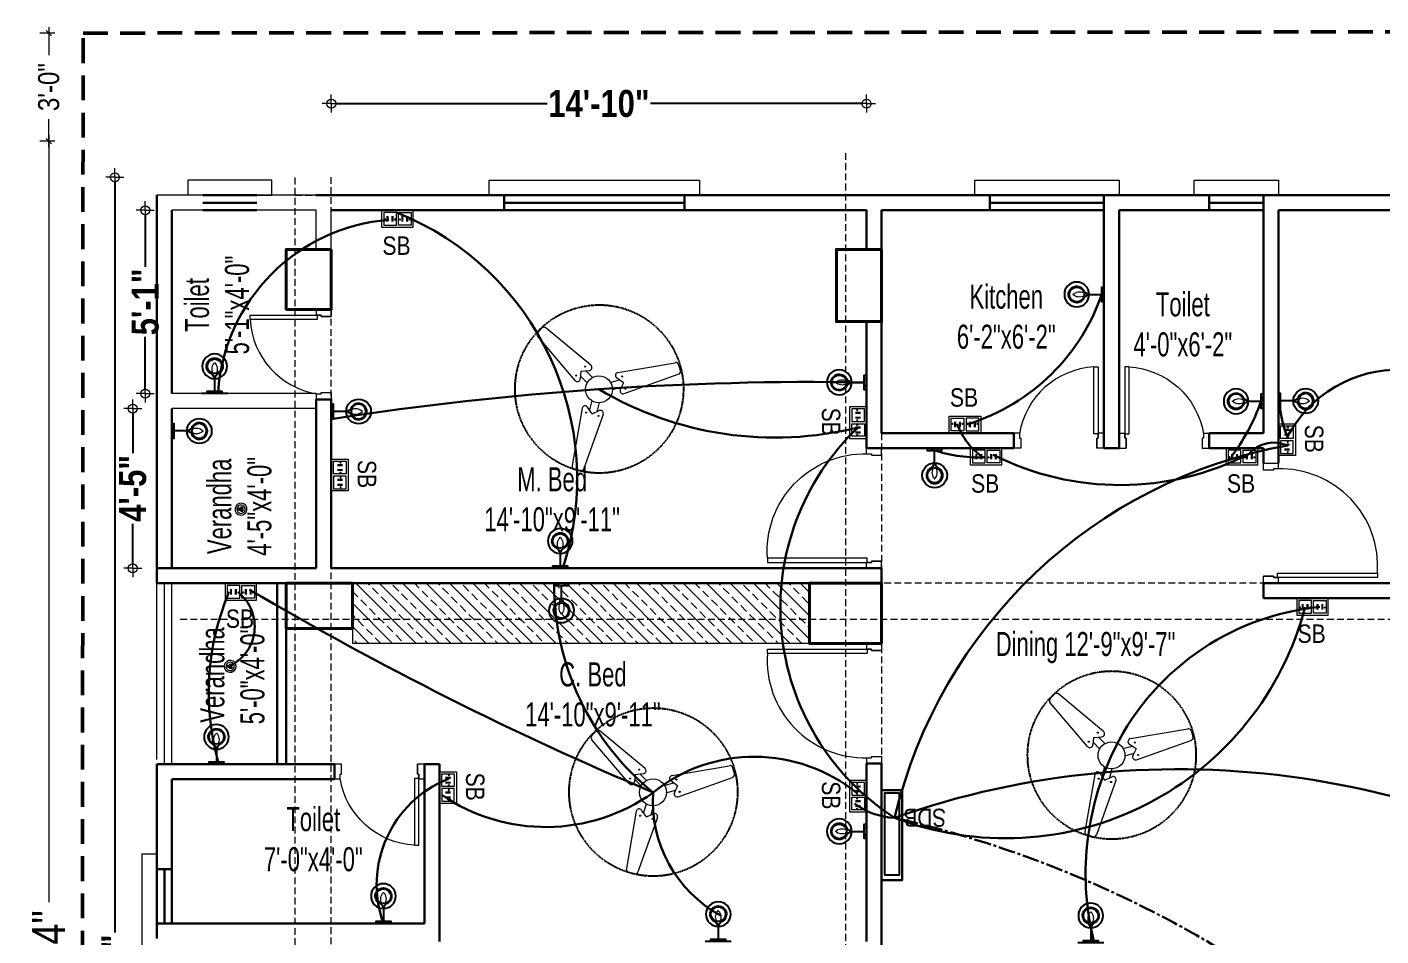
# Model space of a CAD drawing. Header units: inches. Extents: x 64086 to 138972, y -13497 to 16809.
# Drawn here: x 66037.4 to 66487.7, y -4435.5 to -4133 of the extents above; entities that cross this region are included whole.
import ezdxf

# ---------------------------------------------------------------- set-up
doc = ezdxf.new("R2010")
doc.units = ezdxf.units.IN
doc.header["$LTSCALE"] = 0.5
doc.header["$MEASUREMENT"] = 0
doc.header["$PDMODE"] = 2
for name, pattern in [('CENTER2', [1.125, 0.75, -0.125, 0.125, -0.125]), ('DASHED', [0.75, 0.5, -0.25]), ('HIDDEN', [0.375, 0.25, -0.125])]:
    doc.linetypes.add(name, pattern=pattern)
doc.layers.get('0').update_dxf_attribs({"lineweight": 13})
for name, color, linetype, lineweight in [('01 Wall Bracket LED', 1, 'Continuous', 25), ('BEAM 2', 87, 'Continuous', 15), ('Boundary', 6, 'DASHED', 50), ('Center Line', 252, 'Continuous', 5), ('Column', 1, 'Continuous', 40), ('DIM', 5, 'Continuous', 13), ('e-tv+tel', 5, 'Continuous', 25), ('eletr', 237, 'Continuous', 20), ('EM_E_FAN', 104, 'Continuous', 9), ('EM_E_SB', 150, 'Continuous', 9), ('eq1', 113, 'Continuous', 25), ('fixture', 24, 'Continuous', 13), ('Grid', 32, 'CENTER2', 5), ('Light fixture', 5, 'Continuous', 13), ('Lighting Text', 1, 'Continuous', 18), ('LINE', 252, 'Continuous', 13), ('railing', 30, 'Continuous', 15), ('Raling', 35, 'Continuous', 20), ('TEXT', 7, 'Continuous', 13), ('Text-2', 7, 'Continuous', 18), ('TEXT-IN', 7, 'Continuous', 15), ('WALL', 7, 'Continuous', 30), ('Wall_20', 253, 'Continuous', 20)]:
    doc.layers.add(name, color=color, linetype=linetype, lineweight=lineweight)
doc.layers.add('TEX', color=7, linetype='Continuous')
doc.styles.add('1', font='ARIALN.TTF')
doc.styles.get("Standard").update_dxf_attribs({"font": 'ARIALNB.TTF'})
doc.styles.add('STYLE1', font='ARIALN.TTF', dxfattribs={"width": 0.8})
doc.dimstyles.new('Column Dim', dxfattribs={"dimtxt": 9, "dimasz": 1.5, "dimexe": 13.25, "dimexo": 11, "dimgap": 1, "dimtad": 0, "dimdec": 1, "dimzin": 0, "dimdsep": 46, "dimlunit": 4, "dimtxsty": 'Standard', "dimblk": 'DIM', "dimcen": 0, "dimse1": 1, "dimse2": 1, "dimclrd": 5, "dimclre": 5, "dimclrt": 7, "dimadec": 0, "dimazin": 0, "dimtfac": 1, "dimtdec": 1, "dimtofl": 0, "dimtmove": 2, "dimatfit": 3, "dimldrblk": 'DIM', "dimfxl": 1, "dimtolj": 1, "dimtzin": 0, "dimarcsym": 0})
doc.dimstyles.new('DIM-1-2', dxfattribs={"dimtxt": 8, "dimasz": 1.75, "dimexe": 3, "dimexo": 2, "dimgap": 3, "dimtad": 0, "dimdec": 0, "dimzin": 3, "dimdsep": 46, "dimlunit": 4, "dimtxsty": '1', "dimblk": 'OBLIQUE', "dimcen": 1, "dimdle": 2, "dimclrd": 256, "dimclre": 256, "dimclrt": 256, "dimadec": 0, "dimazin": 0, "dimtfac": 0.75, "dimtdec": 0, "dimtmove": 1, "dimatfit": 3, "dimldrblk": 'OBLIQUE', "dimfxl": 1, "dimtolj": 1, "dimtzin": 0, "dimlwd": -1, "dimlwe": -1, "dimarcsym": 0})

# ---------------------------------------------------------------- blocks, each defined once
blk = doc.blocks.new('door-3')
at = {"layer": 'railing'}
for p, q in [((98873.42, -21113.88), (98873.42, -21080.69)), ((98873.42, -21080.69), (98874.85, -21080.69)), ((98874.85, -21080.69), (98874.85, -21113.88)), ((98836.75, -21118.64), (98836.75, -21113.64)), ((98838.65, -21113.64), (98836.75, -21113.64)), ((98838.66, -21113.88), (98838.66, -21115.31)), ((98838.66, -21113.88), (98838.66, -21115.31)), ((98874.85, -21113.88), (98873.42, -21113.88)), ((98876.75, -21113.64), (98874.85, -21113.64)), ((98874.85, -21113.88), (98874.85, -21115.31)), ((98874.85, -21115.31), (98874.85, -21113.88)), ((98876.75, -21113.64), (98876.75, -21118.64)), ((98839.13, -21118.64), (98836.75, -21118.64)), ((98838.66, -21115.31), (98839.13, -21115.31)), ((98839.13, -21115.31), (98839.13, -21118.64)), ((98839.13, -21115.31), (98839.13, -21118.64)), ((98874.37, -21115.31), (98874.37, -21118.64)), ((98874.37, -21118.64), (98874.37, -21115.31)), ((98874.37, -21115.31), (98874.85, -21115.31)), ((98876.75, -21118.64), (98874.37, -21118.64))]:
    blk.add_line(p, q, dxfattribs=at)
blk.add_arc((98871.12, -21113.08), 32.47, 85.9343, 181.4162, dxfattribs=at)
blk = doc.blocks.new('toilet d')
at = {"layer": 'railing'}
for p, q in [((98951.72, -21113.88), (98951.72, -21091.64)), ((98951.72, -21091.64), (98953.15, -21091.64)), ((98953.15, -21091.64), (98953.15, -21113.88)), ((98925.06, -21118.64), (98925.06, -21113.64)), ((98927, -21113.64), (98925.06, -21113.64)), ((98926.96, -21113.88), (98926.96, -21115.31)), ((98926.96, -21113.88), (98926.96, -21115.31)), ((98953.15, -21113.88), (98951.72, -21113.88)), ((98955.06, -21113.64), (98953.15, -21113.64)), ((98953.15, -21113.88), (98953.15, -21115.31)), ((98953.15, -21115.31), (98953.15, -21113.88)), ((98955.06, -21113.64), (98955.06, -21118.64)), ((98927.44, -21118.64), (98925.06, -21118.64)), ((98926.96, -21115.31), (98927.44, -21115.31)), ((98927.44, -21115.31), (98927.44, -21118.64)), ((98927.44, -21115.31), (98927.44, -21118.64)), ((98952.68, -21115.31), (98952.68, -21118.64)), ((98952.68, -21118.64), (98952.68, -21115.31)), ((98952.68, -21115.31), (98953.15, -21115.31)), ((98955.06, -21118.64), (98952.68, -21118.64))]:
    blk.add_line(p, q, dxfattribs=at)
blk.add_arc((98953.17, -21118.15), 26.55, 93.112, 170.7406, dxfattribs=at)
blk = doc.blocks.new('_Oblique')
at = {"color": 0, "linetype": 'ByBlock', "lineweight": -2}
blk.add_line((-0.5, -0.5), (0.5, 0.5), dxfattribs=at)
blk = doc.blocks.new('*D473')
at = {"layer": 'Defpoints', "color": 0, "lineweight": 30, "ltscale": 3, "transparency": 16777216}
for p in [(66080.59, -4170.99), (66044.59, -4715.01), (66056.57, -4715.01)]:
    blk.add_point(p, dxfattribs=at)
at = {"layer": 'TEXT', "ltscale": 3, "transparency": 16777216}
for p, q in [((66044.59, -4168.99), (66044.59, -4424.31)), ((66046.59, -4170.99), (66041.59, -4170.99)), ((66044.59, -4717.01), (66044.59, -4461.69)), ((66046.59, -4715.01), (66041.59, -4715.01))]:
    blk.add_line(p, q, dxfattribs=at)
at = {"layer": 'TEXT', "ltscale": 3, "transparency": 16777216, "xscale": 1.75, "yscale": 1.75, "zscale": 1.75}
for p, rotation in [((66044.59, -4170.99), 90), ((66044.59, -4715.01), 270)]:
    blk.add_blockref('_Oblique', p, dxfattribs=dict(at, rotation=rotation))
at = {"layer": 'TEXT', "ltscale": 3, "transparency": 16777216, "insert": (66044.59, -4443), "char_height": 11, "attachment_point": 5, "rotation": 90, "style": '1'}
blk.add_mtext('\\A1;45\'-4"', dxfattribs=at)
blk = doc.blocks.new('*D484')
at = {"layer": 'Defpoints', "color": 0, "lineweight": 30, "ltscale": 3, "transparency": 16777216}
for p in [(66057, -4135.01), (66044.59, -4170.99), (66080.59, -4170.99)]:
    blk.add_point(p, dxfattribs=at)
at = {"layer": 'TEXT-IN', "ltscale": 3, "transparency": 16777216}
for p, q in [((66044.59, -4133.01), (66044.59, -4142.36)), ((66046.59, -4135.01), (66041.59, -4135.01)), ((66044.59, -4172.99), (66044.59, -4163.64)), ((66046.59, -4170.99), (66041.59, -4170.99))]:
    blk.add_line(p, q, dxfattribs=at)
at = {"layer": 'TEXT-IN', "ltscale": 3, "transparency": 16777216, "xscale": 1.75, "yscale": 1.75, "zscale": 1.75}
for p, rotation in [((66044.59, -4135.01), 90), ((66044.59, -4170.99), 270)]:
    blk.add_blockref('_Oblique', p, dxfattribs=dict(at, rotation=rotation))
at = {"layer": 'TEXT-IN', "ltscale": 3, "transparency": 16777216, "insert": (66044.59, -4153), "char_height": 7, "attachment_point": 5, "rotation": 90, "style": '1'}
blk.add_mtext('\\A1;3\'-0"', dxfattribs=at)
blk = doc.blocks.new('DIM')
at = {"layer": 'DIM'}
for q in [(-2, 0), (0, 2), (0, -2), (2, 0)]:
    blk.add_line((0, 0), q, dxfattribs=at)
blk.add_circle((0, 0), 1, dxfattribs=at)
blk = doc.blocks.new('*D479')
at = {"layer": 'Defpoints', "color": 0, "lineweight": 30, "ltscale": 15, "transparency": 16777216}
for p in [(66080.57, -4182.98), (66066.56, -4715.01), (66080.57, -4715.01)]:
    blk.add_point(p, dxfattribs=at)
at = {"layer": 'TEXT-IN', "color": 5, "lineweight": -2, "ltscale": 15, "transparency": 16777216}
for p, q in [((66066.56, -4184.48), (66066.56, -4434.36)), ((66066.56, -4713.51), (66066.56, -4463.63))]:
    blk.add_line(p, q, dxfattribs=at)
at = {"layer": 'TEXT-IN', "color": 5, "lineweight": -2, "ltscale": 15, "transparency": 16777216, "xscale": 1.5, "yscale": 1.5, "zscale": 1.5}
for p, rotation in [((66066.56, -4182.98), 90), ((66066.56, -4715.01), 270)]:
    blk.add_blockref('DIM', p, dxfattribs=dict(at, rotation=rotation))
at = {"layer": 'TEXT-IN', "color": 7, "ltscale": 15, "transparency": 16777216, "insert": (66066.56, -4449), "char_height": 9, "attachment_point": 5, "rotation": 90}
blk.add_mtext('\\A1;44\'-4"', dxfattribs=at)
blk = doc.blocks.new('*D480')
at = {"layer": 'Defpoints', "color": 0, "lineweight": 30, "ltscale": 15, "transparency": 16777216}
for p in [(66076.67, -4193.98), (66085.57, -4193.98), (66085.57, -4254.98)]:
    blk.add_point(p, dxfattribs=at)
at = {"layer": 'TEXT-IN', "color": 5, "lineweight": -2, "ltscale": 15, "transparency": 16777216}
for p, q in [((66076.67, -4195.48), (66076.67, -4212.85)), ((66076.67, -4253.48), (66076.67, -4236.12))]:
    blk.add_line(p, q, dxfattribs=at)
at = {"layer": 'TEXT-IN', "color": 5, "lineweight": -2, "ltscale": 15, "transparency": 16777216, "xscale": 1.5, "yscale": 1.5, "zscale": 1.5}
for p, rotation in [((66076.67, -4193.98), 90), ((66076.67, -4254.98), 270)]:
    blk.add_blockref('DIM', p, dxfattribs=dict(at, rotation=rotation))
at = {"layer": 'TEXT-IN', "color": 7, "ltscale": 15, "transparency": 16777216, "insert": (66076.67, -4224.48), "char_height": 9, "attachment_point": 5, "rotation": 90}
blk.add_mtext('\\A1;5\'-1"', dxfattribs=at)
blk = doc.blocks.new('*D481')
at = {"layer": 'Defpoints', "color": 0, "lineweight": 30, "ltscale": 15, "transparency": 16777216}
for p in [(66072.53, -4259.98), (66085.57, -4259.98), (66085.57, -4313.14)]:
    blk.add_point(p, dxfattribs=at)
at = {"layer": 'TEXT-IN', "color": 5, "lineweight": -2, "ltscale": 15, "transparency": 16777216}
for p, q in [((66072.53, -4261.48), (66072.53, -4274.79)), ((66072.53, -4311.64), (66072.53, -4298.33))]:
    blk.add_line(p, q, dxfattribs=at)
at = {"layer": 'TEXT-IN', "color": 5, "lineweight": -2, "ltscale": 15, "transparency": 16777216, "xscale": 1.5, "yscale": 1.5, "zscale": 1.5}
for p, rotation in [((66072.53, -4259.98), 90), ((66072.53, -4313.14), 270)]:
    blk.add_blockref('DIM', p, dxfattribs=dict(at, rotation=rotation))
at = {"layer": 'TEXT-IN', "color": 7, "ltscale": 15, "transparency": 16777216, "insert": (66072.53, -4286.56), "char_height": 9, "attachment_point": 5, "rotation": 90}
blk.add_mtext('\\A1;4\'-5"', dxfattribs=at)
blk = doc.blocks.new('*D482')
at = {"layer": 'Defpoints', "color": 0, "lineweight": 30, "ltscale": 15, "transparency": 16777216}
for p in [(66316.57, -4158.49), (66138.57, -4187.99), (66316.57, -4187.99)]:
    blk.add_point(p, dxfattribs=at)
at = {"layer": 'TEXT-IN', "color": 5, "lineweight": -2, "ltscale": 15, "transparency": 16777216}
for p, q in [((66140.07, -4158.49), (66210.38, -4158.49)), ((66315.07, -4158.49), (66244.76, -4158.49))]:
    blk.add_line(p, q, dxfattribs=at)
at = {"layer": 'TEXT-IN', "color": 5, "lineweight": -2, "ltscale": 15, "transparency": 16777216, "xscale": 1.5, "yscale": 1.5, "zscale": 1.5, "rotation": 180}
blk.add_blockref('DIM', (66138.57, -4158.49), dxfattribs=at)
at = {"layer": 'TEXT-IN', "color": 5, "lineweight": -2, "ltscale": 15, "transparency": 16777216, "xscale": 1.5, "yscale": 1.5, "zscale": 1.5}
blk.add_blockref('DIM', (66316.57, -4158.49), dxfattribs=at)
at = {"layer": 'TEXT-IN', "color": 7, "ltscale": 15, "transparency": 16777216, "insert": (66227.57, -4158.49), "char_height": 9, "attachment_point": 5}
blk.add_mtext('\\A1;14\'-10"', dxfattribs=at)
blk = doc.blocks.new('EFAN')
at = {"layer": 'EM_E_FAN'}
for p, q in [((2.94, 7.98), (17.6, 20.43)), ((19.01, 20.43), (20.43, 19.01)), ((8.01, 2.68), (20.43, 17.6)), ((-27.2, 6.25), (-26.68, 8.18)), ((-8.38, -1.44), (-26.49, 5.02)), ((-6.33, 5.6), (-25.45, 8.89)), ((2.12, 3.89), (4.38, 6.15)), ((6.01, 6.01), (3.5, 6.22)), ((6.01, 6.01), (6.25, 3.23)), ((-8.21, 2.2), (-5.92, 3.8)), ((-8.21, 2.2), (-7.14, -0.07)), ((-4.43, -0.11), (-7.51, 0.72)), ((-3.78, 2.31), (-6.87, 3.14)), ((3.89, 2.12), (6.15, 4.38)), ((-0.11, -4.43), (0.72, -7.51)), ((2.31, -3.78), (3.14, -6.87)), ((-1.44, -8.38), (5.02, -26.49)), ((2.2, -8.21), (-0.07, -7.14)), ((2.2, -8.21), (3.8, -5.92)), ((5.6, -6.33), (8.89, -25.45))]:
    blk.add_line(p, q, dxfattribs=at)
at = {"layer": 'EM_E_FAN', "color": 254, "linetype": 'HIDDEN', "lineweight": 25}
blk.add_circle((0.1, -0.1), 28.1, dxfattribs=at)
at = {"layer": 'EM_E_FAN'}
for centre, radius in [((4.59, 7.6), 0.173), ((7.6, 4.59), 0.173), ((-8.88, 0.18), 0.173), ((-7.78, 4.29), 0.173), ((0, 0), 4.5), ((0.18, -8.88), 0.173), ((4.29, -7.78), 0.173)]:
    blk.add_circle(centre, radius, dxfattribs=at)
for centre, start, end in [((18.3, 19.72), 45, 135), ((19.72, 18.3), 315, 45), ((-26.23, 5.99), 165, 255), ((-25.71, 7.93), 75, 165), ((-6.5, 4.62), 304.8395, 80.2384), ((3.58, 7.21), 130.3464, 265.3742), ((7.25, 3.32), 184.8395, 320.2384), ((-8.04, -0.5), 250.3464, 25.3742), ((-0.5, -8.04), 64.6258, 199.6536), ((4.62, -6.5), 9.7616, 145.1605), ((7.93, -25.71), 285, 15), ((7.93, -25.71), 285, 15)]:
    blk.add_arc(centre, 1, start, end, dxfattribs=at)
at = {"layer": 'Light fixture'}
for p, q in [((8.18, -26.68), (6.25, -27.2)), ((6.25, -27.2), (8.18, -26.68))]:
    blk.add_line(p, q, dxfattribs=at)
blk.add_arc((5.99, -26.23), 1, 195, 285, dxfattribs=at)
blk.add_arc((5.99, -26.23), 1, 195, 285, dxfattribs=at)
blk = doc.blocks.new('*U486')
at = {"color": 1, "lineweight": 9}
for centre, start, end in [((4.18, -14.61), 153.56688, 223.48892), ((-4.18, -14.61), 316.51118, 26.43322)]:
    blk.add_arc(centre, 5.76, start, end, dxfattribs=at)
at = {"layer": 'LINE', "color": 1, "lineweight": 25, "ltscale": 30}
for p, q in [((7.79, 0), (-7.79, 0)), ((0, -8.89), (0, -1.37))]:
    blk.add_line(p, q, dxfattribs=at)
blk.add_lwpolyline([(4.38, 0), (-4.38, 0), (-4.38, -1.37), (4.38, -1.37)], close=True, dxfattribs=at)
for centre, radius in [((-2.04, -0.68), 0.227), ((2.04, -0.68), 0.227), ((0, -16.31), 7.42)]:
    blk.add_circle(centre, radius, dxfattribs=at)
at = {"layer": 'LINE', "color": 152, "lineweight": 25, "ltscale": 30, "true_color": 0x2776bb}
blk.add_arc((0, -16.31), 4.92, 106.92384, 73.07627, dxfattribs=at)
at = {"layer": 'LINE', "color": 1, "lineweight": 25, "ltscale": 30}
for centre, radius, start, end in [((0, -16.31), 4.39, 125.88669, 54.11342), ((-7.51, -6.67), 7.82, 309.04991, 343.56832), ((0, -16.42), 4.48, 54.95018, 125.04992), ((7.51, -6.67), 7.82, 196.43178, 230.95019)]:
    blk.add_arc(centre, radius, start, end, dxfattribs=at)
blk = doc.blocks.new('A$C19e917d8')
at = {"layer": 'Light fixture', "color": 2}
for p, q in [((-8.6, 0.1), (-10.1, 0.3)), ((-8.3, 1), (-9.6, 1.8)), ((-7.7, 1.8), (-8.7, 2.9)), ((-6.9, 2.2), (-7.3, 3.7)), ((-5.9, 2.3), (-5.8, 3.8)), ((-5, 2), (-4.3, 3.3)), ((-4.3, 1.4), (-3.1, 2.4)), ((-3.8, 0.6), (-2.4, 1)), ((0.5, 5.7), (-1, 5.8)), ((0.6, 4.7), (-0.9, 4.3)), ((0.8, 6.6), (-0.6, 7.3)), ((1, 3.9), (-0.2, 2.9)), ((1.4, 7.3), (0.4, 8.5)), ((1.7, 3.3), (1, 2)), ((2.2, 7.8), (1.8, 9.2)), ((2.7, 3), (2.5, 1.5)), ((3.2, 7.9), (3.3, 9.4)), ((3.6, 3.1), (4, 1.6)), ((4.1, 7.6), (4.8, 8.9)), ((4.5, 3.5), (5.4, 2.3)), ((4.8, 7), (6, 7.9)), ((5.1, 4.2), (6.4, 3.5)), ((5.3, 6.1), (6.7, 6.5)), ((5.4, 5.2), (6.9, 5)), ((-8.5, -0.8), (-10, -1.2)), ((-8.1, -1.7), (-9.3, -2.6)), ((-7.4, -2.3), (-8.1, -3.6)), ((-6.4, -2.6), (-6.6, -4.1)), ((-5.5, -2.5), (-5.1, -3.9)), ((-4.6, -2), (-3.7, -3.2)), ((-4, -1.3), (-2.7, -2)), ((-3.7, -0.4), (-2.2, -0.5)), ((0.7, -5), (-0.7, -4.8)), ((0.8, -5.9), (-0.6, -6.3)), ((1, -4), (-0.3, -3.3)), ((1.3, -6.8), (0.1, -7.7)), ((1.6, -3.3), (0.7, -2.1)), ((2, -7.4), (1.3, -8.7)), ((2.5, -2.9), (2.1, -1.4)), ((2.9, -7.7), (2.8, -9.2)), ((3.4, -2.8), (3.6, -1.3)), ((3.9, -7.6), (4.3, -9)), ((4.4, -3.1), (5.1, -1.8)), ((4.7, -7.1), (5.7, -8.3)), ((5.1, -3.7), (6.3, -2.7)), ((5.3, -6.4), (6.7, -7.1)), ((5.5, -4.5), (7, -4.1)), ((5.6, -5.5), (7.1, -5.6))]:
    blk.add_line(p, q, dxfattribs=at)
at = {"layer": 'Light fixture', "color": 6}
for p, q in [((-8.5, 0.6), (-9.9, 1)), ((-8.1, 1.4), (-9.2, 2.4)), ((-7.3, 2.1), (-8, 3.4)), ((-6.4, 2.3), (-6.5, 3.8)), ((-5.4, 2.2), (-5, 3.6)), ((-4.6, 1.8), (-3.6, 2.9)), ((-4, 1), (-2.7, 1.7)), ((-3.7, 0.1), (-2.2, 0.2)), ((0.5, 5.2), (-1, 5.1)), ((0.6, 6.2), (-0.9, 6.6)), ((0.7, 4.3), (-0.6, 3.6)), ((1, 7), (-0.1, 8)), ((1.3, 3.5), (0.4, 2.4)), ((1.8, 7.6), (1.1, 8.9)), ((2.2, 3.1), (1.7, 1.7)), ((2.7, 7.9), (2.6, 9.4)), ((3.1, 3), (3.3, 1.5)), ((3.7, 7.8), (4.1, 9.2)), ((4.1, 3.2), (4.8, 1.9)), ((4.5, 7.3), (5.5, 8.5)), ((4.8, 3.9), (6, 2.9)), ((5.1, 6.6), (6.4, 7.3)), ((5.3, 4.7), (6.7, 4.2)), ((5.4, 5.6), (6.9, 5.8)), ((-8.6, -0.4), (-10.1, -0.5)), ((-8.4, -1.3), (-9.7, -2)), ((-7.8, -2), (-8.7, -3.2)), ((-6.9, -2.5), (-7.4, -3.9)), ((-6, -2.6), (-5.8, -4.1)), ((-5, -2.3), (-4.3, -3.6)), ((-4.3, -1.7), (-3.1, -2.7)), ((-3.8, -0.9), (-2.4, -1.3)), ((0.7, -5.4), (-0.8, -5.6)), ((0.8, -4.5), (-0.6, -4)), ((1, -6.4), (-0.3, -7.1)), ((1.3, -3.6), (0.1, -2.7)), ((1.6, -7.1), (0.7, -8.3)), ((2, -3), (1.3, -1.7)), ((2.5, -7.6), (2, -9)), ((3, -2.8), (2.8, -1.3)), ((3.4, -7.7), (3.5, -9.2)), ((3.9, -2.9), (4.4, -1.4)), ((4.3, -7.4), (5, -8.7)), ((4.8, -3.3), (5.7, -2.2)), ((5.1, -6.8), (6.2, -7.8)), ((5.4, -4.1), (6.7, -3.4)), ((5.5, -6), (7, -6.4)), ((5.6, -5), (7.1, -4.9))]:
    blk.add_line(p, q, dxfattribs=at)
at = {"layer": 'Light fixture', "color": 3}
for centre, radius in [((-6.2, -0.1), 5.33), ((-6.2, -0.1), 1.7), ((2.9, 5.4), 5.33), ((3.2, -5.2), 5.33), ((2.9, 5.4), 1.7), ((3.2, -5.2), 1.7)]:
    blk.add_circle(centre, radius, dxfattribs=at)
at = {"layer": 'Light fixture', "color": 200, "linetype": 'ByBlock', "ltscale": 5, "extrusion": (0, 0, -1)}
blk.add_ellipse((0, 0), major_axis=(-24.3, -7.2), ratio=1, start_param=5.497787, end_param=11.780972, dxfattribs=at)
at = {"layer": 'Light fixture', "color": 3, "linetype": 'ByBlock', "ltscale": 5, "extrusion": (0, 0, -1)}
blk.add_ellipse((0, 0), major_axis=(-16.9, -5), ratio=1, start_param=5.497787, end_param=11.780972, dxfattribs=at)
blk = doc.blocks.new('1SB')
at = {"layer": 'EM_E_SB', "ltscale": 8}
for points in [[(1.19, 2.17), (0.66, 2.17), (0.66, 0.89), (1.19, 0.89)], [(1.81, 2.17), (2.34, 2.17), (2.34, 0.89), (1.81, 0.89)]]:
    blk.add_hatch(color=256, dxfattribs=at).paths.add_polyline_path(points)
blk.add_lwpolyline([(0, 3), (3, 3), (3, 0), (0, 0)], close=True, dxfattribs=at)
for centre in [(0.31, 1.7), (2.69, 1.7)]:
    blk.add_circle(centre, 0.132, dxfattribs=at)
blk = doc.blocks.new('*U490')
at = {"layer": 'EM_E_SB'}
blk.add_lwpolyline([(-5.26, 5.61), (5.26, 5.61), (5.26, 0), (-5.26, 0)], close=True, dxfattribs=at)
at = {"layer": 'EM_E_SB', "xscale": 1.401981339553458, "yscale": 1.401981339553458, "zscale": 1.401981339553458}
blk.add_blockref('1SB', (-4.56, 0.7), dxfattribs=at)
at = {"layer": 'EM_E_SB', "xscale": -1.401981339553458, "yscale": 1.401981339553458, "zscale": 1.401981339553458, "rotation": 359.9999999999801}
blk.add_blockref('1SB', (4.56, 0.7), dxfattribs=at)

msp = doc.modelspace()

# ---------------------------------------------------------------- hatches: boundary and pattern name
at = {"layer": 'Center Line', "linetype": 'ByBlock', "ltscale": 3}
h = msp.add_hatch(dxfattribs=at)
h.set_pattern_fill('ANSI33', color=256, scale=22, angle=270, style=0)
h.set_pattern_definition([(315, (-8186.7057, 38093.6616), (3.8890873, 3.8890873), []), (315, (-8186.7057, 38089.7726), (3.8890873, 3.8890873), [2.75, -1.375])])
h.paths.add_polyline_path([(66297.57, -4318.14), (66145.57, -4318.14), (66145.57, -4330.14), (66297.57, -4330.14)])
h.paths.add_polyline_path([(66297.57, -4330.14), (66145.57, -4330.14), (66145.57, -4333.14), (66145.57, -4338.14), (66297.57, -4338.14)])

# ---------------------------------------------------------------- linework, layer by layer
at = {"layer": 'BEAM 2', "linetype": 'DASHED', "ltscale": 9}
for p, q in [((66309.57, -4174.98), (66309.57, -4695.01)), ((66126.57, -4695.01), (66126.57, -4182.98)), ((66138.57, -4715.01), (66138.57, -4182.98)), ((67146.57, -4188.98), (66080.57, -4188.98)), ((66126.57, -4188.98), (67146.57, -4188.98)), ((66321.57, -4188.98), (66321.57, -4188.99)), ((66321.57, -4193.99), (66321.57, -4715.01)), ((66652.11, -4318.14), (66080.57, -4318.14)), ((67153.71, -4330.14), (66087.71, -4330.14))]:
    msp.add_line(p, q, dxfattribs=at)
at = {"layer": 'Boundary', "color": 1, "ltscale": 33}
msp.add_lwpolyline([(67256, -4133.93), (67399.59, -4738.92), (66055.59, -4739.01), (66056, -4135.01), (67256, -4133.93)], dxfattribs=at)
at = {"layer": 'Center Line', "linetype": 'ByBlock', "ltscale": 3}
for p in [(66145.57, -4333.14), (66297.57, -4338.14)]:
    msp.add_line(p, (66145.57, -4338.14), dxfattribs=at)
at = {"layer": 'Column'}
for points in [[(66138.57, -4207.01), (66123.57, -4207.01), (66123.57, -4227.01), (66138.57, -4227.01)], [(66321.57, -4207.01), (66306.57, -4207.01), (66306.57, -4231.01), (66321.57, -4231.01)], [(66321.57, -4207.01), (66306.57, -4207.01), (66306.57, -4231.01), (66321.57, -4231.01)], [(66123.57, -4318.14), (66123.57, -4333.14), (66145.57, -4333.14), (66145.57, -4318.14)], [(66123.57, -4318.14), (66123.57, -4333.14), (66145.57, -4333.14), (66145.57, -4318.14)], [(66321.57, -4338.14), (66321.57, -4318.14), (66297.57, -4318.14), (66297.57, -4338.14)], [(66321.57, -4338.14), (66321.57, -4318.14), (66297.57, -4318.14), (66297.57, -4338.14)]]:
    msp.add_lwpolyline(points, close=True, dxfattribs=at)
at = {"layer": 'e-tv+tel', "lineweight": 30}
for p, q in [((66113.82, -4188.98), (66095.82, -4188.98)), ((66113.82, -4191.48), (66095.82, -4191.48)), ((66196.07, -4191.49), (66256.07, -4191.49)), ((66357.56, -4188.99), (66395.56, -4188.99)), ((66357.56, -4191.49), (66395.56, -4191.49)), ((66430.56, -4191.49), (66448.56, -4191.49)), ((66113.82, -4193.98), (66095.82, -4193.98)), ((66357.56, -4193.99), (66395.56, -4193.99)), ((66120.57, -4378.33), (66120.57, -4318.14)), ((66123.57, -4378.33), (66123.57, -4318.14)), ((66080.57, -4431.33), (66080.57, -4413.33)), ((66083.07, -4413.33), (66083.07, -4431.33)), ((66085.57, -4413.33), (66085.57, -4431.33))]:
    msp.add_line(p, q, dxfattribs=at)
for points in [[(66196.07, -4193.99), (66256.07, -4193.99), (66256.07, -4188.99), (66196.07, -4188.99)], [(66430.56, -4193.99), (66430.56, -4188.99), (66448.56, -4188.99), (66448.56, -4193.99)]]:
    msp.add_lwpolyline(points, close=True, dxfattribs=at)
at = {"layer": 'eletr', "lineweight": 30, "ltscale": 15}
for centre, radius, start, end in [((66124.83, -4283.39), 95.49, 342.0866, 68.2619), ((66162.49, -4258.75), 61.75, 94.4092, 176.1494), ((66329.87, -4199.6), 68.68, 287.398, 341.9479), ((66493.6, -4288.88), 41.86, 320.8863, 152.3059), ((66298.83, -5294.54), 1043.41, 89.06745, 98.79294), ((66286.12, -4154.94), 114.7, 239.3035, 283.9366), ((66386.08, -4236.23), 65.3, 323.2242, 341.9737), ((66489.64, -4256.05), 35.7, 179.5592, 202.0043), ((66368.58, -4257.03), 23.3, 200.1652, 235.467), ((66452.04, -4282.27), 10.96, 65.7729, 139.306), ((66353.82, -4229.79), 46.46, 250.066, 272.1337), ((66400.98, -4191.72), 93.72, 243.2173, 297.1356), ((66183.77, -4354.54), 86, 157.1454, 195.5338), ((66098.59, -4332.52), 14.5, 293.7589, 51.206), ((66682.67, -3351.29), 1124.85, 239.47702, 247.1334), ((66301.57, -4318.71), 88.88, 179.8776, 230.946), ((66475.64, -4410.95), 85.33, 95.57, 155.3945), ((66279.32, -4429.88), 53.99, 50.8044, 128.6916), ((66483.82, -4414.82), 94.37, 153.9976, 194.0774), ((66191.63, -4418.46), 37.98, 111.8278, 199.8001), ((66209.88, -4337.81), 61.45, 235.7202, 305.5009), ((66288.85, -4390.63), 43.38, 176.1777, 241.4473)]:
    msp.add_arc(centre, radius, start, end, dxfattribs=at)
at = {"layer": 'eq1', "lineweight": 30, "ltscale": 15}
for centre, radius, start, end in [((66370.93, -4326.43), 83.01, 133.5456, 237.1691), ((66485.76, -4433.87), 164.22, 100.1954, 166.7324), ((66362.8, -4300.01), 103, 249.0229, 345.308), ((66420.23, -4663.24), 283.22, 53.7983, 109.4486), ((66326.86, -4372.46), 23.74, 233.0095, 267.7403)]:
    msp.add_arc(centre, radius, start, end, dxfattribs=at)
at = {"layer": 'fixture', "color": 1, "lineweight": 30}
msp.add_lwpolyline([(66328.38, -4386.98), (66321.57, -4386.98), (66321.57, -4416.98), (66328.38, -4416.98)], close=True, dxfattribs=at)
at = {"layer": 'fixture', "color": 1, "lineweight": 25}
msp.add_lwpolyline([(66327.57, -4387.98), (66322.57, -4387.98), (66322.57, -4415.22), (66327.57, -4415.22)], close=True, dxfattribs=at)
at = {"layer": 'Grid', "lineweight": 30, "ltscale": 15}
msp.add_arc((66241.89, -4760.49), 373.87, 21.4943, 77.0112, dxfattribs=at)
at = {"layer": 'Raling', "lineweight": 30}
for p, q in [((66080.57, -4188.98), (66080.57, -4222.01)), ((66135.57, -4188.99), (66135.57, -4188.98)), ((66138.57, -4188.99), (66138.57, -4188.98))]:
    msp.add_line(p, q, dxfattribs=at)
at = {"layer": 'Raling'}
for p, q in [((66080.57, -4376.83), (66080.57, -4318.14)), ((66083.07, -4378.33), (66083.07, -4318.14)), ((66085.57, -4378.33), (66085.57, -4318.14))]:
    msp.add_line(p, q, dxfattribs=at)
at = {"layer": 'TEXT-IN', "ltscale": 15}
for p, q in [((66080.57, -4222.01), (66080.57, -4188.98)), ((66133.57, -4188.99), (66080.57, -4188.98)), ((66133.57, -4188.99), (66080.57, -4188.98)), ((66133.57, -4188.99), (66133.57, -4188.98)), ((66138.57, -4188.99), (66138.57, -4188.98)), ((66080.57, -4193.98), (66080.57, -4193.98)), ((66133.57, -4193.99), (66085.57, -4193.98)), ((66133.57, -4207.01), (66133.57, -4193.99)), ((66138.57, -4207.01), (66138.57, -4193.99)), ((66080.57, -4254.98), (66080.56, -4254.98)), ((66133.56, -4254.99), (66085.57, -4254.98)), ((66080.57, -4259.98), (66080.56, -4259.98)), ((66080.57, -4259.98), (66080.56, -4259.98)), ((66133.56, -4259.99), (66085.57, -4259.98)), ((66133.56, -4259.99), (66085.57, -4259.98))]:
    msp.add_line(p, q, dxfattribs=at)
at = {"layer": 'TEXT-IN'}
msp.add_lwpolyline([(66113.82, -4188.98), (66118.82, -4188.98), (66118.82, -4183.98), (66090.82, -4183.98), (66090.82, -4188.98)], dxfattribs=at)
at = {"layer": 'WALL', "color": 0, "ltscale": 3}
for p, q in [((66085.57, -4188.98), (66085.57, -4188.98)), ((66133.57, -4188.99), (66196.07, -4188.99)), ((66196.07, -4188.99), (66196.07, -4193.99)), ((66256.07, -4188.99), (66357.56, -4188.99)), ((66256.07, -4188.99), (66256.07, -4193.99)), ((66316.57, -4188.98), (66316.57, -4188.99)), ((66321.57, -4188.98), (66321.57, -4188.99)), ((66357.56, -4193.99), (66357.56, -4188.99)), ((66395.56, -4188.98), (66395.56, -4273.14)), ((66395.56, -4188.99), (66430.56, -4188.99)), ((66395.56, -4193.99), (66395.56, -4191.49)), ((66430.56, -4193.99), (66430.56, -4188.99)), ((66448.56, -4188.98), (66448.56, -4260.14)), ((66448.56, -4188.99), (66497.56, -4188.99)), ((66448.56, -4193.99), (66448.56, -4188.99)), ((66085.57, -4193.98), (66085.57, -4254.98)), ((66138.57, -4193.99), (66196.07, -4193.99)), ((66256.07, -4193.99), (66316.57, -4193.99)), ((66316.57, -4193.99), (66316.57, -4207.01)), ((66321.57, -4193.99), (66321.57, -4207.01)), ((66321.57, -4193.99), (66357.56, -4193.99)), ((66400.56, -4193.99), (66430.56, -4193.99)), ((66400.56, -4193.99), (66400.56, -4273.14)), ((66453.6, -4193.99), (66453.56, -4273.14)), ((66453.6, -4193.99), (66497.56, -4193.99)), ((66080.57, -4313.14), (66080.57, -4222.01)), ((66316.57, -4231.01), (66316.57, -4273.14)), ((66321.57, -4231.01), (66321.57, -4268.14)), ((66448.56, -4254.14), (66448.56, -4268.14)), ((66133.57, -4313.14), (66133.57, -4257.01)), ((66133.57, -4257.01), (66138.57, -4257.01)), ((66138.57, -4313.14), (66138.57, -4257.01)), ((66085.57, -4259.98), (66085.57, -4313.14)), ((66321.57, -4268.14), (66365.56, -4268.14)), ((66365.56, -4273.14), (66365.56, -4268.14)), ((66430.56, -4268.14), (66448.56, -4268.14)), ((66430.56, -4273.14), (66430.56, -4268.14)), ((66316.57, -4273.14), (66321.57, -4273.14)), ((66321.57, -4273.14), (66365.56, -4273.14)), ((66395.56, -4273.14), (66400.56, -4273.14)), ((66430.56, -4273.14), (66448.56, -4273.14)), ((66448.56, -4278.14), (66448.56, -4273.14)), ((66453.56, -4278.14), (66453.56, -4273.14)), ((66080.57, -4295.14), (66080.56, -4295.14)), ((66080.57, -4313.14), (66080.56, -4313.14)), ((66085.57, -4313.14), (66080.56, -4313.14)), ((66080.57, -4318.14), (66080.57, -4313.14)), ((66085.57, -4313.14), (66085.57, -4313.14)), ((66133.57, -4313.14), (66085.57, -4313.14)), ((66085.57, -4313.14), (66085.57, -4313.14)), ((66138.57, -4313.14), (66321.57, -4313.14)), ((66321.57, -4318.14), (66321.57, -4313.14)), ((66123.57, -4318.14), (66080.57, -4318.14)), ((66138.57, -4318.14), (66321.57, -4318.14)), ((66448.56, -4318.14), (66578.56, -4318.14)), ((66448.56, -4318.14), (66448.56, -4323.14)), ((66448.56, -4323.14), (66569.56, -4323.14)), ((66080.57, -4413.33), (66080.57, -4378.33)), ((66139.57, -4378.33), (66080.57, -4378.33)), ((66139.57, -4383.33), (66139.57, -4378.33)), ((66174.57, -4378.33), (66169.57, -4378.33)), ((66169.57, -4383.33), (66169.57, -4378.33)), ((66174.57, -4437.33), (66174.57, -4378.33)), ((66316.57, -4378.14), (66316.57, -4437.33)), ((66316.57, -4378.14), (66321.57, -4378.14)), ((66321.57, -4378.14), (66321.57, -4432.33)), ((66085.57, -4413.33), (66085.57, -4383.33)), ((66139.57, -4383.33), (66085.57, -4383.33)), ((66169.57, -4431.33), (66169.57, -4383.33)), ((66085.57, -4413.33), (66080.57, -4413.33)), ((66080.57, -4431.33), (66080.57, -4436.33)), ((66085.57, -4431.33), (66080.57, -4431.33)), ((66169.57, -4431.33), (66085.57, -4431.33)), ((66321.57, -4432.33), (66321.57, -4511.01))]:
    msp.add_line(p, q, dxfattribs=at)
at = {"layer": 'Wall_20'}
for points in [[(66196.07, -4188.99), (66191.07, -4188.99), (66191.07, -4183.99), (66261.07, -4183.99), (66261.07, -4188.99), (66256.07, -4188.99)], [(66357.56, -4188.99), (66352.56, -4188.99), (66352.56, -4183.99), (66395.59, -4183.99), (66400.59, -4183.99), (66400.59, -4188.99)], [(66430.56, -4188.99), (66425.56, -4188.99), (66425.56, -4183.99), (66448.6, -4183.99), (66453.6, -4183.99), (66453.6, -4188.99)], [(66080.57, -4413.33), (66080.57, -4408.33), (66075.57, -4408.33), (66075.57, -4454.55), (66075.57, -4459.55), (66080.57, -4459.55)]]:
    msp.add_lwpolyline(points, dxfattribs=at)

# ---------------------------------------------------------------- block references
at = {"layer": '01 Wall Bracket LED', "yscale": 0.5558671659477966, "zscale": 0.5558671659477966}
for p, xscale, rotation in [((66395.56, -4222.01), -0.5558671659477966, 270.0000519875999), ((66099.76, -4254.99), -0.5558671659477966, 180.0000519875999), ((66316.57, -4251.27), -0.5558671659477966, 270.0000519875999), ((66448.56, -4257.57), -0.5558671659477966, 270.0000519875999), ((66453.56, -4257.46), 0.5558671659477966, 89.99994801240005), ((66138.57, -4260.96), 0.5558671659477966, 89.99994801240005), ((66085.57, -4267.45), 0.5558671659477966, 89.99994801240005), ((66339.23, -4273.14), 0.5558671659477966, 359.9999480124001), ((66214.69, -4313.14), -0.5558671659477966, 180.0000519875999), ((66215.12, -4318.14), 0.5558671659477966, 359.9999480124001), ((66100.36, -4378.33), -0.5558671659477966, 180.0000519875999), ((66316.57, -4400.7), -0.5558671659477966, 270.0000519875999), ((66155.89, -4431.33), -0.5558671659477966, 180.0000519875999), ((66267.27, -4437.33), -0.5558671659477966, 180.0000519875999), ((66391.15, -4437.78), -0.5558671659477966, 180.0000519875999)]:
    msp.add_blockref('*U486', p, dxfattribs=dict(at, xscale=xscale, rotation=rotation))
at = {"layer": 'EM_E_FAN', "xscale": 0.99650205785656, "yscale": 0.99650205785656, "zscale": 0.99650205785656, "rotation": 90}
for p in [(66227.57, -4253.57), (66398.06, -4375.43), (66245.57, -4387.73)]:
    msp.add_blockref('EFAN', p, dxfattribs=at)
at = {"layer": 'EM_E_SB', "xscale": -1}
for p, rotation in [((66160.55, -4193.99), 180), ((66316.57, -4264.66), 90), ((66356.35, -4273.14), 180), ((66441.45, -4273.14), 180), ((66108.47, -4318.14), 180), ((66464.91, -4323.14), 180), ((66316.57, -4389), 90)]:
    msp.add_blockref('*U490', p, dxfattribs=dict(at, rotation=rotation))
at = {"layer": 'EM_E_SB'}
msp.add_blockref('*U490', (66349.32, -4268.14), dxfattribs=at)
at = {"layer": 'EM_E_SB', "rotation": 270}
for p in [(66453.6, -4270.34), (66138.57, -4282.09), (66174.57, -4386.14)]:
    msp.add_blockref('*U490', p, dxfattribs=at)
at = {"layer": 'Light fixture', "xscale": 0.07874351456264811, "yscale": 0.07874351456264811, "zscale": 0.07874351456264811}
for p in [(66108.53, -4293.48), (66104.92, -4345.79)]:
    msp.add_blockref('A$C19e917d8', p, dxfattribs=at)
at = {"layer": 'railing'}
for name, p, rotation in [('toilet d', (45019.93, -103182.07), 90), ('door-3', (87567.2, 94558.62), 270), ('door-3', (45202.93, -103214.89), 90)]:
    msp.add_blockref(name, p, dxfattribs=dict(at, rotation=rotation))
msp.add_blockref('toilet d', (-32559.5, 16845.5), dxfattribs=at)
at = {"layer": 'railing', "xscale": -1}
msp.add_blockref('toilet d', (165355.61, 16845.5), dxfattribs=at)
for name, p, rotation in [('door-3', (45202.93, 94563.61), 90), ('toilet d', (-32785.49, -25496.97), 180)]:
    msp.add_blockref(name, p, dxfattribs=dict(at, rotation=rotation))

# ---------------------------------------------------------------- texts
at = {"layer": 'Lighting Text', "char_height": 6.125, "width": 25.886}
for insert, attachment_point in [((66155.57, -4208.91), 7), ((66344.34, -4253.22), 1), ((66351.37, -4288.06), 7), ((66436.47, -4288.06), 7), ((66103.5, -4333.06), 7), ((66459.94, -4338.06), 7)]:
    msp.add_mtext('{\\fArial Narrow|b0|i0|c0|p34;SB}', dxfattribs=dict(at, insert=insert, attachment_point=attachment_point))
at = {"layer": 'Lighting Text', "char_height": 6.125, "width": 25.886, "rotation": 270}
for insert, attachment_point in [((66301.64, -4259.68), 7), ((66468.52, -4265.37), 1), ((66153.49, -4277.11), 1), ((66189.49, -4381.16), 1), ((66301.64, -4384.03), 7)]:
    msp.add_mtext('{\\fArial Narrow|b0|i0|c0|p34;SB}', dxfattribs=dict(at, insert=insert, attachment_point=attachment_point))
at = {"layer": 'TEX', "insert": (66335.96, -4396.12), "char_height": 6, "attachment_point": 5, "rotation": 180}
msp.add_mtext('{\\fArial Narrow|b0|i0|c0|p34;SDB}', dxfattribs=at)
at = {"layer": 'Text-2', "char_height": 8, "width": 52.7533, "attachment_point": 8, "rotation": 90, "style": 'STYLE1'}
for s, insert in [('Toilet\\P5\'-1"x4\'-0"', (66111.31, -4225.54)), ('Verandha\\P4\'-5"x4\'-0"', (66118.75, -4292.53)), ('Verandha\\P5\'-0"x4\'-0"', (66116.43, -4348.64))]:
    msp.add_mtext(s, dxfattribs=dict(at, insert=insert))
at = {"layer": 'Text-2', "char_height": 8, "style": 'STYLE1'}
for s, insert, width, attachment_point in [('Kitchen\\P6\'-2"x6\'-2"', (66363.06, -4218.73), 52.7533, 2), ('Toilet\\P4\'-0"x6\'-2"', (66421.78, -4221.29), 52.7533, 2), ('M. Bed\\P14\'-10"x9\'-11"', (66212.01, -4300.96), 52.7533, 8), ('Dining 12\'-9"x9\'-7"', (66389.43, -4344.76), 70.1704, 8), ('C. Bed\\P14\'-10"x9\'-11"', (66225.57, -4344.46), 52.7533, 2), ('Toilet\\P7\'-0"x4\'-0"', (66132.57, -4392.64), 52.7533, 2)]:
    msp.add_mtext(s, dxfattribs=dict(at, insert=insert, width=width, attachment_point=attachment_point))

# ---------------------------------------------------------------- dimensions: what is measured, and where the dimension line sits
at = {"layer": 'TEXT', "color": 0, "ltscale": 3}
dim = msp.add_linear_dim(base=(66044.59, -4715.01), p1=(66080.59, -4170.99), p2=(66056.57, -4715.01), angle=90, dimstyle='DIM-1-2', override={"dimtxt": 11, "dimfxl": 2, "dimfxlon": 1}, dxfattribs=at)
dim.commit()
dim.dimension.update_dxf_attribs({"geometry": '*D473', "text_midpoint": (66044.59, -4443)})
at = {"layer": 'TEXT-IN', "ltscale": 3}
dim = msp.add_linear_dim(base=(66044.59, -4170.99), p1=(66057, -4135.01), p2=(66080.59, -4170.99), angle=90, dimstyle='DIM-1-2', override={"dimtxt": 7, "dimfxl": 2, "dimfxlon": 1}, dxfattribs=at)
dim.commit()
dim.dimension.update_dxf_attribs({"geometry": '*D484', "text_midpoint": (66044.59, -4153)})
at = {"layer": 'TEXT-IN', "ltscale": 15}
dim = msp.add_linear_dim(base=(66316.57, -4158.49), p1=(66138.57, -4187.99), p2=(66316.57, -4187.99), dimstyle='Column Dim', override={"dimfxl": 4}, dxfattribs=at)
dim.commit()
dim.dimension.update_dxf_attribs({"geometry": '*D482', "text_midpoint": (66227.57, -4158.49)})
for base, p1, p2, picture, middle in [((66066.56, -4715.01), (66080.57, -4182.98), (66080.57, -4715.01), '*D479', (66066.56, -4449)), ((66076.67, -4193.98), (66085.57, -4254.98), (66085.57, -4193.98), '*D480', (66076.67, -4224.48)), ((66072.53, -4259.98), (66085.57, -4313.14), (66085.57, -4259.98), '*D481', (66072.53, -4286.56))]:
    dim = msp.add_linear_dim(base=base, p1=p1, p2=p2, angle=90, dimstyle='Column Dim', override={"dimfxl": 4}, dxfattribs=at)
    dim.commit()
    dim.dimension.update_dxf_attribs({"geometry": picture, "text_midpoint": middle})

doc.saveas('drawing.dxf')
